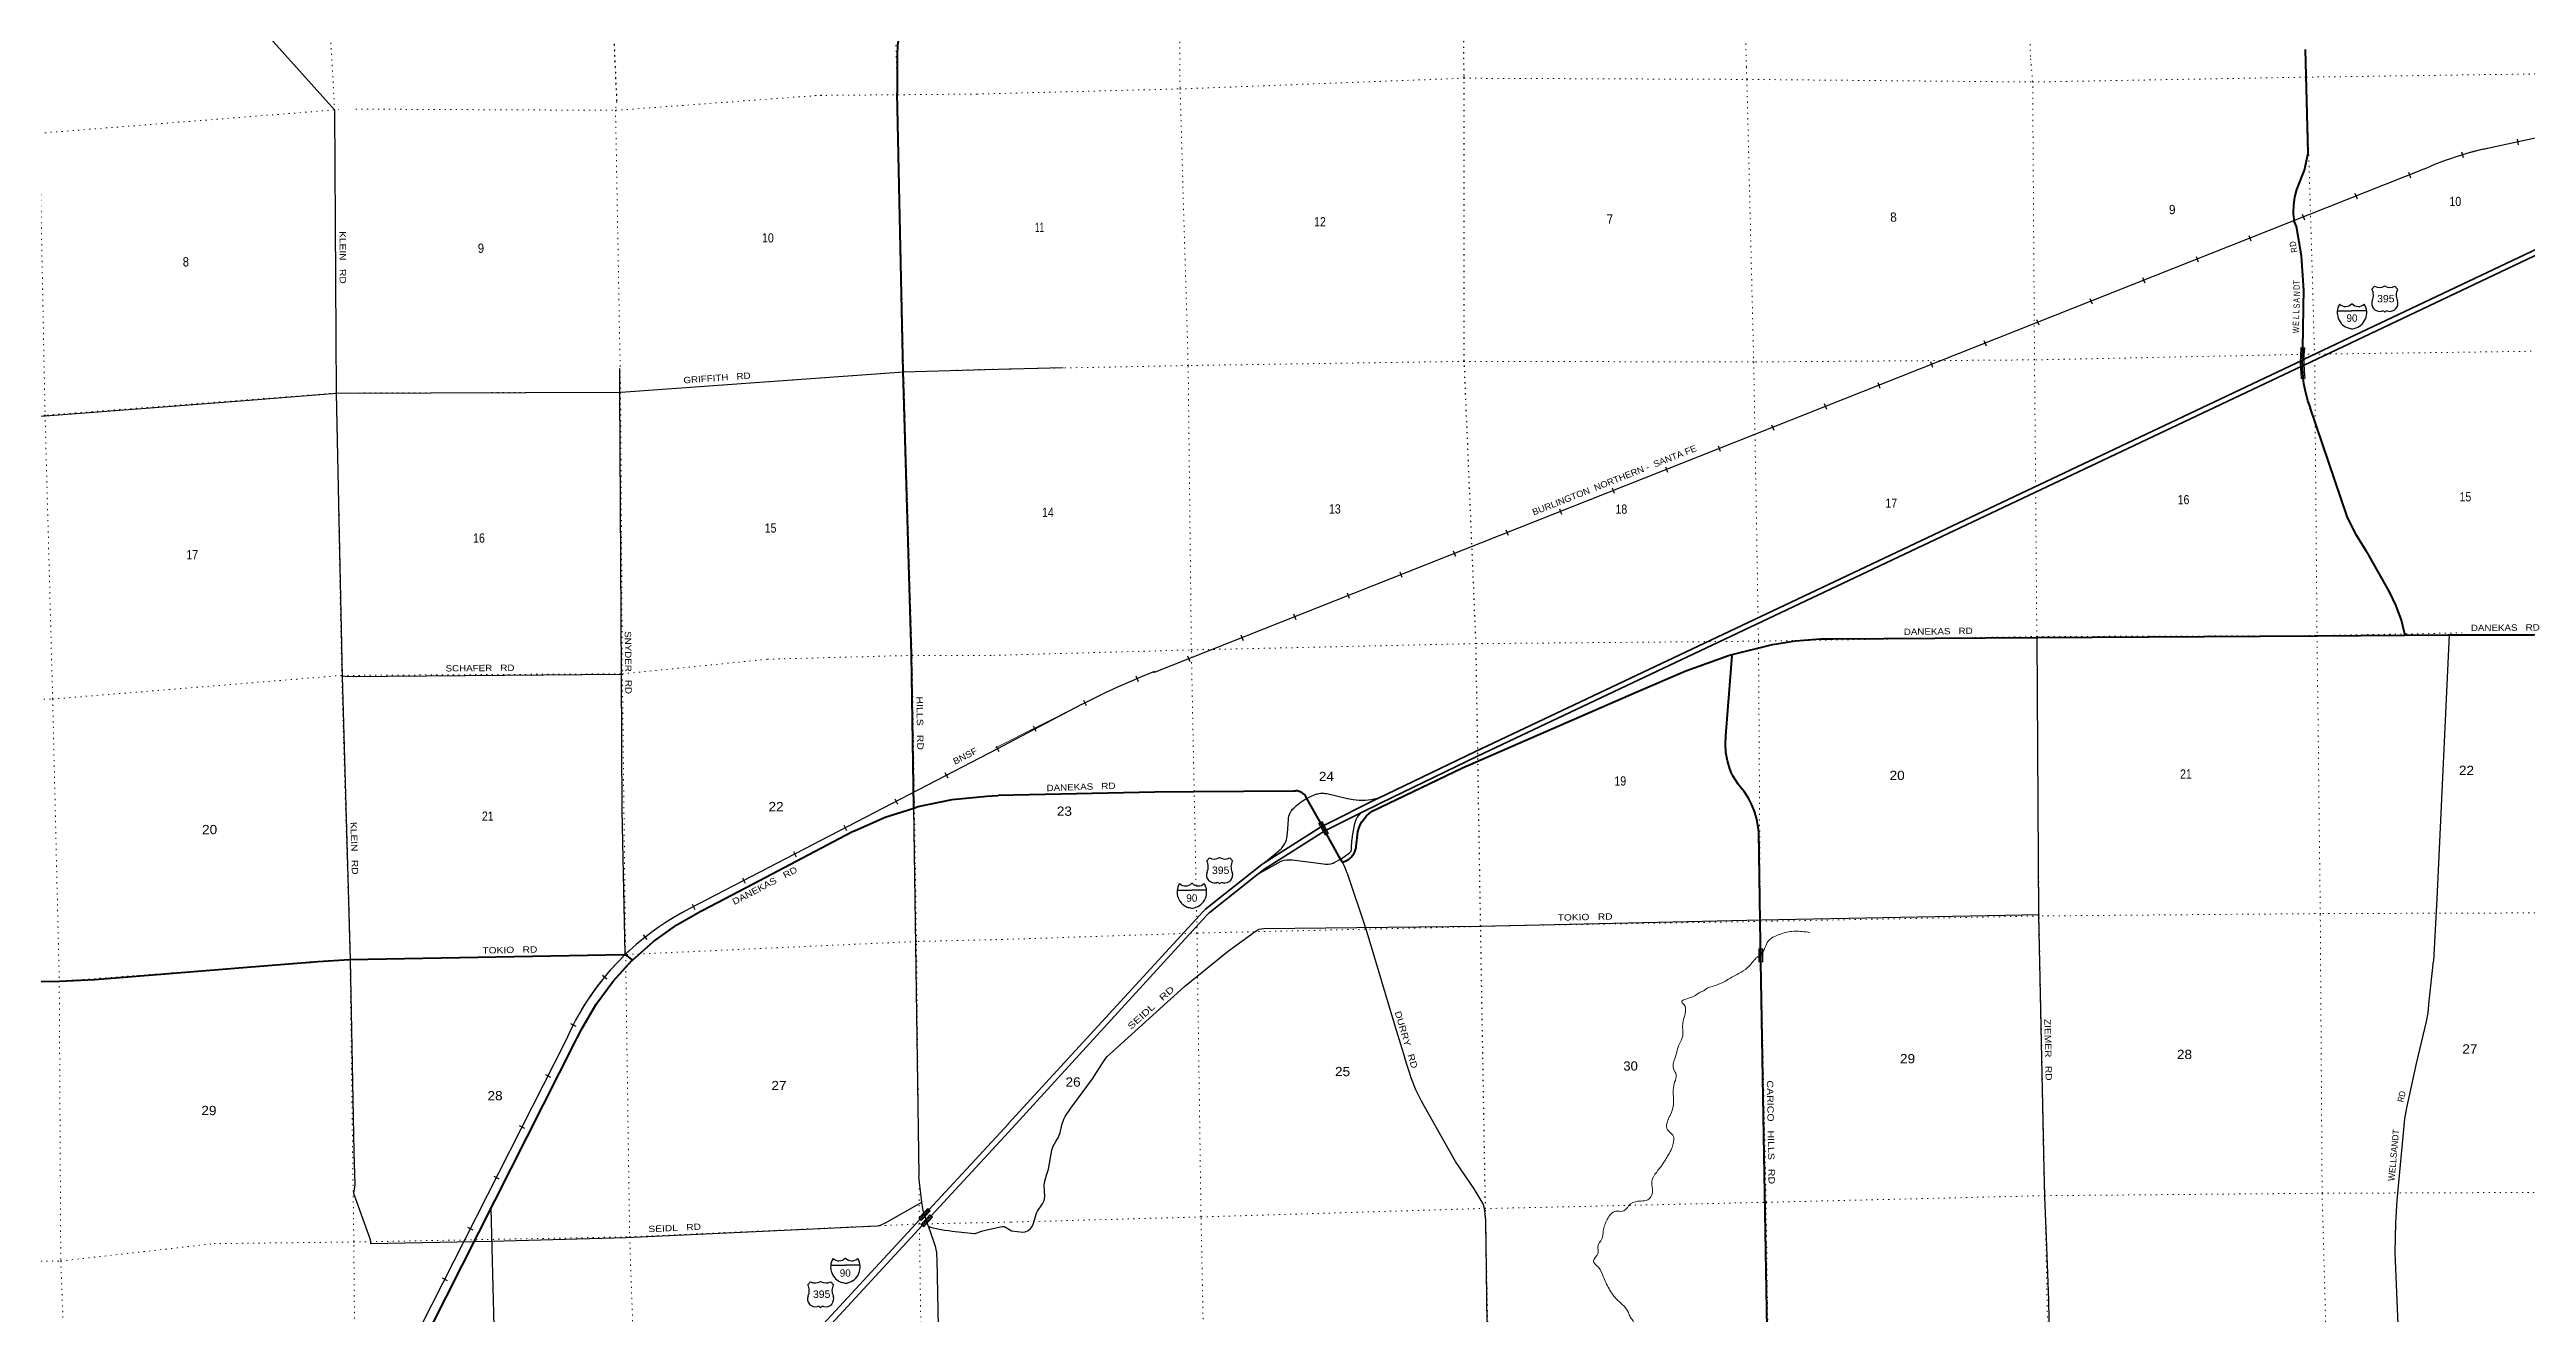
# Model space of a CAD drawing. Header units: feet. Extents: x 497223 to 751810, y -177792 to 12311.
# Drawn here: x 668877 to 715698, y -104425 to -80526 of the extents above; entities that cross this region are included whole.
import ezdxf
from ezdxf.enums import TextEntityAlignment as Align

# ---------------------------------------------------------------- set-up
doc = ezdxf.new("R2010")
doc.units = ezdxf.units.FT
doc.header["$LTSCALE"] = 70
doc.linetypes.add('DOTTED', pattern=[1.5, 0.3, -1.2])
for name, color, linetype, lineweight in [('15', 7, 'Continuous', 25), ('16', 7, 'Continuous', 25), ('18', 7, 'Continuous', 35), ('19', 7, 'Continuous', 25), ('26', 7, 'Continuous', 40), ('29', 7, 'Continuous', 25), ('34', 7, 'Continuous', 25), ('39', 7, 'Continuous', 13), ('55', 7, 'Continuous', 13), ('6', 7, 'DOTTED', 25), ('61', 7, 'Continuous', 13), ('7', 7, 'DOTTED', 13)]:
    doc.layers.add(name, color=color, linetype=linetype, lineweight=lineweight)
doc.layers.add('27', color=7, linetype='Continuous')
doc.layers.add('30', color=7, linetype='Continuous')

msp = doc.modelspace()

# ---------------------------------------------------------------- linework, layer by layer
at = {"layer": '15'}
for p, q in [((712123.83, -85466.12), (712400.24, -85466.12)), ((712396.54, -85334.65), (712399.44, -85331.74)), ((712402.61, -85334.12), (712399.18, -85331.74)), ((712400.24, -85811.7), (712336.35, -85793.74)), ((712399.71, -85811.96), (712463.34, -85793.22)), ((690194.77, -96422.14), (690471.18, -96422.14)), ((690467.48, -96290.67), (690470.38, -96287.76)), ((690473.55, -96290.14), (690470.12, -96287.76)), ((690471.18, -96767.72), (690407.29, -96749.76)), ((690470.65, -96767.98), (690534.28, -96749.24)), ((683918.28, -103380.19), (683921.18, -103377.28)), ((683924.35, -103379.66), (683920.92, -103377.28)), ((683645.57, -103511.66), (683921.98, -103511.66)), ((683921.98, -103857.24), (683858.09, -103839.28)), ((683921.45, -103857.5), (683985.08, -103838.76))]:
    msp.add_line(p, q, dxfattribs=at)
for points in [[(712675.6, -85466.12), (712399.71, -85466.12), (712400.24, -85466.12)], [(690746.54, -96422.14), (690470.65, -96422.14), (690471.18, -96422.14)], [(684197.34, -103511.66), (683921.45, -103511.66), (683921.98, -103511.66)]]:
    msp.add_lwpolyline(points, dxfattribs=at)
for centre, radius, start, end in [((712426.46, -85501.22), 306.13, 148.44442, 254.43365), ((712277.87, -85218.62), 165.66, 227.34195, 315.8113), ((712521.55, -85218.62), 165.66, 224.18711, 312.69303), ((712372.95, -85501.22), 306.13, 283.08093, 31.6248), ((690497.4, -96457.24), 306.13, 148.44433, 254.43387), ((690348.8, -96174.64), 165.66, 227.34344, 315.81239), ((690592.49, -96174.64), 165.66, 224.18712, 312.69308), ((690443.89, -96457.24), 306.13, 283.08103, 31.62473), ((683948.2, -103546.76), 306.13, 148.44429, 254.43398), ((683799.6, -103264.16), 165.66, 227.34344, 315.81237), ((684043.29, -103264.16), 165.66, 224.18855, 312.69422), ((683894.69, -103546.76), 306.13, 283.08083, 31.62487)]:
    msp.add_arc(centre, radius, start, end, dxfattribs=at)
at = {"layer": '16'}
for p, q in [((712776.97, -85059.58), (712828.28, -85000.82)), ((713020.04, -84994.85), (713019.76, -84995.05)), ((713212.13, -85000.73), (713263.52, -85059.58)), ((690752.2, -95867.5), (690803.51, -95808.74)), ((690995.27, -95802.77), (690994.99, -95802.97)), ((691187.36, -95808.65), (691238.75, -95867.5)), ((683210.01, -103882.94), (683261.32, -103824.18)), ((683453.08, -103818.21), (683452.8, -103818.41)), ((683645.17, -103824.09), (683696.56, -103882.94))]:
    msp.add_line(p, q, dxfattribs=at)
for centre, radius, start, end in [((712583.99, -85170.21), 222.05, 332.97043, 29.75871), ((712919.36, -84843.16), 182.07, 239.97227, 303.45418), ((713121.14, -84843.66), 181.52, 236.33975, 300.08743), ((713121.13, -84843.16), 182.07, 236.54582, 236.59441), ((713456.49, -85170.21), 222.05, 150.24129, 207.02957), ((712923.18, -85325.11), 151.42, 159.09177, 283.81923), ((713117.3, -85325.11), 151.42, 256.18077, 20.90823), ((690559.22, -95978.13), 222.05, 332.97043, 29.75871), ((690894.59, -95651.08), 182.07, 239.97227, 303.45418), ((691096.37, -95651.58), 181.52, 236.33975, 300.08743), ((691096.36, -95651.08), 182.07, 236.54582, 236.59441), ((691431.72, -95978.13), 222.05, 150.24129, 207.02957), ((690898.41, -96133.03), 151.42, 159.09177, 283.81923), ((691092.53, -96133.03), 151.42, 256.18077, 20.90823), ((683017.03, -103993.57), 222.05, 332.97043, 29.75871), ((683352.4, -103666.52), 182.07, 239.97227, 303.45418), ((683554.18, -103667.02), 181.52, 236.33975, 300.08743), ((683554.17, -103666.52), 182.07, 236.54582, 236.59441), ((683889.53, -103993.57), 222.05, 150.24129, 207.02957), ((683356.22, -104148.47), 151.42, 159.09177, 283.81923), ((683550.34, -104148.47), 151.42, 256.18077, 20.90823)]:
    msp.add_arc(centre, radius, start, end, dxfattribs=at)
for centre, major_axis, start_param, end_param in [((712978.52, -85523.93), (-19.56, 51.67), 4.95877769, 6.28318531), ((713061.97, -85523.93), (19.56, 51.67), 0, 1.32637542), ((690953.75, -96331.85), (-19.56, 51.67), 4.95877769, 6.28318531), ((691037.2, -96331.85), (19.56, 51.67), 0, 1.32637542), ((683411.56, -104347.29), (-19.56, 51.67), 4.95877769, 6.28318531), ((683495.01, -104347.29), (19.56, 51.67), 0, 1.32637542)]:
    msp.add_ellipse(centre, major_axis=major_axis, ratio=0.929097, start_param=start_param, end_param=end_param, dxfattribs=at)
at = {"layer": '18'}
msp.add_line((676087.65, -112818.05), (685455.7, -102671.51), dxfattribs=at)
for points in [[(711462.46, -86397.26), (711495.01, -86381.84), (717695.11, -83443.46)], [(711464.31, -86507.04), (711494.79, -86492.6), (717698.58, -83553.21)], [(693675.87, -94952.8), (693996.73, -94793.01), (694017.86, -94782.49), (694046.73, -94768.55), (695872.47, -93886.9), (705702.41, -89237.2), (711464.31, -86507.04)], [(693988.43, -94685.65), (695829.35, -93796.67), (705659.62, -89146.82), (711462.46, -86397.26)], [(692937.44, -95212.9), (693981.2, -94689.14), (693988.43, -94685.65)], [(692986.13, -95300.75), (693019.76, -95279.56), (693675.87, -94952.8)], [(691717.35, -96121.44), (691847.48, -96018.32), (692986.13, -95300.75)], [(691829.29, -95911.49), (692904.76, -95229.3), (692937.44, -95212.9)], [(686998.11, -100840.47), (690681.53, -96824.84), (690696.03, -96809.04), (690731.4, -96777.68), (690757.49, -96754.56), (691791.16, -95935.67), (691829.29, -95911.49)], [(687002.91, -100998.92), (690748.87, -96899.5), (690766.58, -96880.12), (690797.92, -96852.35), (690822.15, -96830.88), (691717.35, -96121.44)], [(675983, -112772.18), (685329.75, -102648.72), (685416.36, -102554.92), (687001.74, -100837.87)], [(685455.7, -102671.51), (685540.61, -102579.54), (687006.05, -100994.85)]]:
    msp.add_lwpolyline(points, dxfattribs=at)
at = {"layer": '19'}
for points in [[(691829.29, -95911.49), (692113.43, -95676.56), (692134.42, -95659.23), (692162.42, -95630.92), (692169.92, -95623.34), (692197.36, -95589.06), (692221.07, -95552.1), (692240.79, -95512.86), (692256.3, -95471.78), (692267.43, -95429.3), (692271.78, -95400.8), (692274.39, -95380.23), (692276.57, -95350.8), (692296.7, -95079.21), (692298.72, -95052), (692303.05, -95029.21), (692304.38, -95022.18), (692313.77, -94990.97), (692326.37, -94960.91), (692342.04, -94932.33), (692351.92, -94918.09), (692371.96, -94891.52), (692395.78, -94868.57), (692449.03, -94817.24), (692533.88, -94751.07), (692625.18, -94694.14), (692644.64, -94684.67)], [(693988.43, -94685.65), (693972.44, -94690.24), (693861.59, -94714.24), (693748.83, -94726.53), (693635.41, -94726.96), (693522.56, -94715.53), (693411.53, -94692.38), (693020.28, -94601.94), (692996.87, -94596.53), (692970.28, -94594.86), (692946.79, -94593.51), (692900.52, -94595.69), (692854.73, -94602.69), (692834.92, -94607.89), (692810.07, -94614.41), (692784.92, -94623.73), (692721.94, -94647.06), (692644.64, -94684.67)], [(693281.75, -95834.07), (693312.98, -95816.64), (693428.08, -95735.56), (693452.97, -95718.02), (693475.05, -95692.9), (693480.12, -95684), (693484.5, -95673.97), (693487.82, -95663.53), (693489.1, -95657.3), (693490.9, -95632.74), (693490.98, -95607.3), (693493.97, -95502.98), (693506.15, -95412.21), (693509.5, -95387.26), (693514.31, -95362.21), (693546.96, -95192.1), (693552.26, -95162.52), (693563.09, -95123.06), (693577.99, -95084.95), (693596.79, -95048.6), (693619.29, -95014.42), (693645.24, -94982.78), (693674.35, -94954.02), (693675.87, -94952.8)], [(691717.35, -96121.44), (692156.33, -95872.74), (692168.17, -95868.69), (692217.16, -95855.44), (692267.26, -95847.38), (692317.92, -95844.61), (692368.6, -95847.15), (692955.98, -95923.71), (692996.54, -95926.98), (693046.42, -95926.26), (693095.95, -95920.33), (693144.59, -95909.26), (693162.74, -95900.48), (693281.75, -95834.07)]]:
    msp.add_lwpolyline(points, dxfattribs=at)
at = {"layer": '26'}
msp.add_line((693281.75, -95834.07), (692986.13, -95300.75), dxfattribs=at)
for points in [[(686112.67, -71589.95), (686022.59, -71916.75), (685984, -72147.09), (685971.69, -72384.85), (686022.12, -77700.32), (686020.93, -77838.55), (686005.8, -77982.38), (685990.67, -78058.08), (685962.93, -78141.35), (685857.14, -78348.28), (685304.53, -79319.55), (685146.94, -79609.13), (685099.22, -79714.65), (685048.89, -79871.1), (684969.74, -80166.82), (684926.48, -80344.22), (684908.83, -80440.11), (684903.59, -80502.48), (684901.27, -80586.46), (684902.25, -81343.33)], [(711485, -85038.05), (711484.49, -84989.02), (711446.57, -84426.01), (711350, -83870.05), (711316, -83786.05), (711299.97, -83685.05), (711293.64, -83645.17), (711293.39, -83635.05), (711292.81, -83610.91), (711299.56, -83463.24), (711321.7, -83317.09), (711359, -83174.05), (711503, -82809.05), (711571, -82483.05), (711522.82, -80525.91)], [(685215.62, -94867.72), (685215.39, -94853.48), (685168.02, -91968.25), (685014.98, -86618.91), (684902.25, -81343.33)], [(711462.46, -86397.26), (711465.21, -86297.92), (711468.37, -86212.21), (711470.63, -86176.12), (711487, -85038.05)], [(711464.31, -86507.04), (711461.61, -86427.82), (711462.46, -86397.26)], [(711614, -87297.05), (711568.22, -87171.21), (711512.13, -86963.65), (711492.97, -86844.34), (711474.68, -86702.07), (711467.02, -86586.6), (711464.31, -86507.04)], [(713364, -91421.05), (713334.19, -91315.16), (713235.59, -91042.2), (713109, -90781.05), (712725.05, -90098.05), (712698.08, -90050.07), (712696.65, -90048.05), (712679.52, -90023.95), (712477.26, -89699.68), (712310, -89356.05), (711612, -87297.05)], [(713402.18, -91600.02), (714217, -91594.05), (715057, -91591.05), (715438, -91596.05), (715834, -91594.05), (716363, -91573.05), (716541, -91557.05), (717020.42, -91495.46), (717265, -91444.05), (717941.64, -91245.02)], [(700682.44, -91965.17), (701447.77, -91777.28), (701878, -91707.05), (702352.4, -91667.93), (702591, -91667.05)], [(702589, -91670.05), (706437, -91645.05), (711723, -91615.05), (713398, -91600.05), (713402.18, -91600.02)], [(713402.18, -91600.02), (713398.32, -91583.05), (713362, -91423.05)], [(693281.75, -95834.07), (693301.14, -95869.05), (693315.35, -95894.69), (693340, -95883.65), (693424, -95846.05), (693454.8, -95821.9), (693482.9, -95794.66), (693508.01, -95764.63), (693529.84, -95732.15), (693548.15, -95697.56), (693562.75, -95661.24), (693573.47, -95623.6), (693579, -95594.05), (693605, -95320.05), (693625.3, -95252.99), (693652.51, -95188.43), (693686.31, -95127.06), (693726.34, -95069.56), (693772.16, -95016.56), (693823.27, -94968.64), (693879.11, -94926.33), (693881, -94925.05), (695584, -94106.05), (696774, -93589.05), (698871, -92676.05), (699805, -92273.05), (700613.39, -91982.12), (700682.44, -91965.17)], [(701226.99, -97778), (701214, -97012.05), (701186, -95327.05), (701177.99, -95232.11), (701153.03, -95087.07), (701113.05, -94945.44), (701058.48, -94808.75), (700989.93, -94678.53), (700908.14, -94556.18), (700834.8, -94468.05), (700814.22, -94443.31), (700797.77, -94418.05), (700694.27, -94259.05), (700678.17, -94234.31), (700668.42, -94209.05), (700637.81, -94129.75), (700594.28, -93976.92), (700566.97, -93820.38), (700556.17, -93661.84), (700562, -93503.05), (700681.04, -91983.05), (700682.44, -91965.17)], [(692644.64, -94684.67), (692626, -94651.05), (692617.79, -94640.41), (692597.57, -94614.19), (692573.82, -94591.1), (692557.37, -94578.92), (692539.12, -94568.16), (692519.85, -94559.37), (692499.76, -94552.64), (692479.07, -94548.05), (692458.02, -94545.64), (692440.75, -94545.49), (692422.01, -94546.98), (692390.75, -94547.19), (690504, -94560.05), (689770, -94571.05), (686808.06, -94632.33)], [(679894.69, -97745.79), (680296.5, -97390.37), (680734.66, -97077.9), (681178.09, -96827.08), (681227.16, -96799.33), (681228.09, -96798.84), (682177.95, -96302.27), (684042.84, -95319.67), (684055.83, -95312.83), (684092.84, -95296.02), (684675.34, -95040.23), (685215.62, -94867.72)], [(685215.62, -94867.72), (685299.75, -94840.86), (685941.58, -94707.85), (686593.79, -94642.67), (686808.06, -94632.33)], [(692986.13, -95300.75), (692937.44, -95212.9), (692644.64, -94684.67)], [(666425.3, -98178.22), (669068.53, -98138.67), (669732.4, -98109.05), (672612.82, -97878.48), (673949.55, -97772.67), (674546.67, -97730.5), (679741, -97639.51), (679766.02, -97639.07), (679791, -97659.79), (679870, -97725.31), (679894.69, -97745.79)], [(671188.67, -113795.97), (673367.2, -110010.27), (673816.6, -109161.05), (674238.53, -108342.72), (678826.81, -99262.14), (678839.05, -99237.14), (678851.39, -99212.14), (678936.42, -99039.95), (679209.61, -98576.27), (679529.77, -98143.69), (679893.39, -97746.94), (679894.69, -97745.79)], [(701621.44, -118627.07), (701604.36, -118324.6), (701479, -112997.05), (701394, -107629.05), (701226.99, -97778)]]:
    msp.add_lwpolyline(points, dxfattribs=at)
at = {"layer": '29', "linetype": 'DOTTED'}
msp.add_line((679413.22, -77379.34), (679598, -81505.2), dxfattribs=at)
at = {"layer": '29'}
for p, q in [((686565.75, -86574.76), (688039.92, -86538.91)), ((685211, -94861.05), (685311, -101818.05)), ((677222, -102438.05), (677380, -108669.05))]:
    msp.add_line(p, q, dxfattribs=at)
for points in [[(668777.35, -77751.82), (668925.01, -77748.12), (670600.94, -77689.49), (670622.17, -77695.04), (670638.78, -77700.58), (670663.7, -77714.43), (670722.17, -77754.11), (670815.97, -77821.55), (670840.83, -77844.2), (674265.26, -81664.66)], [(674265.26, -81664.66), (674295, -87026.05), (674408, -92381.05), (674559, -97738.05), (674628, -101376.05), (674646, -101994.05), (674626, -102152.05), (674938, -103028.05), (674946, -103102.05), (677235, -103055.05), (679778, -102989.05), (684528, -102766.05)], [(655372.91, -87670.31), (658145, -87605.05), (663481, -87571.05), (666456, -87496.05), (668799, -87449.05), (670861, -87292.05), (672651, -87156.05), (674303, -87024.05), (679675, -87006.05), (685021, -86619.05), (686565.75, -86574.76)], [(679756, -97619.05), (679701, -94914.05), (679687, -92328.05), (679659, -87004.05), (679655, -86559.05)], [(706443, -91635.05), (706473, -96900.05), (706576, -101704.05), (706591, -102221.05), (706613, -102830.05), (706664, -104176.05), (706690, -105678.05), (706704, -106830.05), (706706, -107543.05)], [(714234.9, -91591.05), (714005, -96585.05), (713944, -97766.05)], [(674403, -92371.05), (674527, -92382.05), (679695, -92338.05)], [(693409, -96099.05), (693369.69, -95998.69), (693315.35, -95894.69)], [(693409, -96099.05), (693757, -97155.05), (694333, -99070.05), (694498, -99595.05)], [(691830, -97147.05), (695925, -97103.05), (701237, -96983.05), (706496, -96879.05)], [(688927, -99513.05), (690333, -98243.05), (691164, -97569.05), (691668.41, -97202.88)], [(691668.41, -97202.88), (691718.52, -97168.48), (691743.66, -97155.91), (691779.28, -97149.62), (691830, -97147.05)], [(713260.71, -107437.61), (713335.71, -106390.7), (713337.81, -106153.79), (713218.36, -103271.05), (713226.75, -102709.17), (713251.89, -102281.49), (713396.5, -100744.71), (713436.3, -100537.16), (713620.71, -99698.55), (713809.31, -98906.03), (713838.65, -98742.53), (713859.61, -98520.27), (713944, -97766.05)], [(688594.38, -99985.92), (688670.86, -99871.67), (688781.91, -99691.39), (688842.67, -99599.15), (688872.01, -99563.51), (688927, -99513.05)], [(696023, -102628.05), (696008.78, -102479.45), (695996.21, -102414.47), (695974.21, -102350.53), (695806.58, -102065.43), (695454.56, -101553.93), (694809.19, -100413.53), (694706.52, -100193.42), (694624.8, -99985.88), (694498, -99595.05)], [(687058.29, -102862.32), (687274.31, -102887.2), (687318.31, -102880.9), (687379.08, -102853.66), (687423.07, -102820.11), (687454.51, -102782.39), (687473.36, -102736.26), (687532.03, -102530.82), (687555.09, -102488.91), (687647.28, -102354.74), (687678.7, -102289.74), (687687.09, -102256.2), (687689.19, -102208), (687676.61, -102010.93), (687685, -101948.06), (687722.71, -101809.7), (687760.43, -101696.5), (687823.29, -101335.94), (687848.43, -101264.65), (687898.72, -101172.43), (687946.91, -101088.56), (687963.67, -101050.82), (687978.35, -101008.92), (688011.87, -100857.98), (688047.5, -100753.16), (688074.73, -100698.66), (688183.69, -100543.54), (688594.38, -99985.92)], [(685365.26, -102322.13), (685321.05, -101947.25), (685311, -101818.05)], [(684528, -102766.05), (684561.1, -102762.31), (684599, -102749.67), (684678.99, -102709.65), (685365.26, -102322.13)], [(685416.36, -102554.92), (685399.46, -102504.84), (685384.21, -102444.28), (685365.26, -102322.13)], [(685488.38, -102768.35), (685455.7, -102671.51), (685416.36, -102554.92)], [(685488.38, -102768.35), (685507.37, -102781.27), (685529.47, -102790.75), (685574.2, -102802.86), (685795.24, -102847.09), (685873.66, -102859.2), (685940.5, -102866.04), (686357.31, -102910.27), (686376.79, -102911.85), (686392.58, -102907.64), (686430.99, -102893.42), (686474.68, -102872.89), (686494.15, -102866.04), (686595.19, -102844.98), (686885.7, -102781.8), (686908.87, -102779.69), (686925.7, -102781.8), (686946.23, -102790.74), (686959.38, -102798.65), (687058.29, -102862.32)], [(685488.38, -102768.35), (685593.15, -103075.6), (685616.31, -103152.47), (685632.1, -103216.71), (685640.52, -103270.41), (685645.78, -103320.96), (685650, -103397.05)], [(696023, -102628.05), (696049, -104627.05), (696054, -105895.05)], [(685650, -103397.05), (685735, -107897.05), (685736, -107941.05), (685626, -108059.05)]]:
    msp.add_lwpolyline(points, dxfattribs=at)
at = {"layer": '34'}
for p, q in [((715519.61, -82220.82), (715543.09, -82328.91)), ((713465.71, -82846.44), (713506.49, -82949.26)), ((714471.71, -82462.68), (714502.77, -82568.84)), ((712455.44, -83244.32), (712496.22, -83347.14)), ((711459.73, -83642.05), (711500.51, -83744.87)), ((710449.46, -84039.94), (710490.24, -84142.76)), ((709453.74, -84437.67), (709494.52, -84540.49)), ((708443.48, -84835.55), (708484.26, -84938.37)), ((706437.5, -85631.17), (706478.28, -85733.99)), ((707447.76, -85233.28), (707488.54, -85336.1)), ((705441.78, -86028.9), (705482.56, -86131.72)), ((704431.52, -86426.78), (704472.3, -86529.6)), ((703435.81, -86824.5), (703476.56, -86927.33)), ((702425.44, -87222.12), (702466.2, -87324.95)), ((700419.25, -88017.21), (700460.01, -88120.04)), ((701429.62, -87619.59), (701470.38, -87722.42)), ((699423.43, -88414.69), (699464.19, -88517.51)), ((698413.07, -88812.31), (698453.82, -88915.14)), ((697417.25, -89209.78), (697458, -89312.61)), ((696406.88, -89607.4), (696447.63, -89710.23)), ((695411.06, -90004.87), (695451.81, -90107.7)), ((693404.87, -90799.96), (693445.62, -90902.79)), ((694400.69, -90402.49), (694441.44, -90505.32)), ((692394.5, -91197.58), (692435.25, -91300.41)), ((691398.68, -91595.05), (691439.43, -91697.88)), ((690388.31, -91992.68), (690429.06, -92095.5)), ((689413.66, -92370.66), (689456.94, -92472.45)), ((688424.95, -92827.66), (688474.98, -92926.31)), ((687469.17, -93313.05), (687519.08, -93411.76)), ((686768.35, -93700.09), (686819.36, -93798.23)), ((685803.74, -94198.57), (685854.76, -94296.71)), ((684853.59, -94695.42), (684904.61, -94793.56)), ((683888.99, -95193.9), (683940.01, -95292.04)), ((682938.84, -95690.75), (682989.86, -95788.89)), ((681974.24, -96189.23), (682025.25, -96287.37)), ((681024.09, -96686.08), (681075.1, -96784.22)), ((680097.6, -97267.7), (680165.72, -97354.85)), ((679327.12, -98027.12), (679412.11, -98097.92)), ((678723.64, -98942.48), (678822.63, -98991.81)), ((678250.38, -99903.98), (678349.01, -99954.03)), ((677756.74, -100871.07), (677855.37, -100921.12)), ((677273.9, -101828.41), (677372.54, -101878.46)), ((676780.26, -102795.5), (676878.9, -102845.55)), ((676297.42, -103752.85), (676396.06, -103802.9))]:
    msp.add_line(p, q, dxfattribs=at)
at = {"layer": '34', "lineweight": 13}
for p, q in [((688385.5, -92909.66), (686759.66, -93731.76)), ((686794, -93747.05), (680967, -96776.05)), ((678630, -99274.05), (673563, -109260.05))]:
    msp.add_line(p, q, dxfattribs=at)
at = {"layer": '34'}
for points in [[(717238.85, -81903.32), (714875.11, -82416.67), (714880.74, -82412.53), (714780.93, -82436.24), (714677.01, -82463.48), (714573.51, -82492.51), (714469.69, -82522.89), (714367.02, -82555.53), (714265.37, -82589.84), (714163.4, -82625.49), (714062.59, -82663.4), (713962.79, -82702.97), (713862.82, -82744.5), (713764.34, -82787.6), (713763.35, -82787.8), (713761.44, -82787.89), (703492.4, -86860.81), (689757.56, -92304.2), (689762.86, -92287.84), (689528.41, -92381.2), (689295.29, -92480.31), (689063.75, -92583.49), (688831.92, -92689.91), (688603.56, -92801.21), (688387.79, -92910.66), (688385.78, -92910.75), (686784.95, -93753.38)], [(686794.5, -93748.03), (680967.5, -96777.03), (680909, -96807.21), (680832.1, -96848.66), (680755.53, -96891.89), (680679.69, -96935.99), (680604.37, -96981.4), (680530.51, -97028.54), (680456.72, -97076.79), (680384.1, -97126.11), (680312.49, -97176.94), (680242.06, -97228.83), (680172.16, -97282.04), (680102.98, -97336.11), (680035.26, -97391.9), (679968.26, -97448.55), (679902.26, -97506.72), (679836.98, -97565.73), (679773.36, -97626.02), (679710.45, -97687.16), (679648.73, -97749.35), (679588.02, -97813.07), (679528.68, -97877.39), (679469.87, -97943.02), (679412.91, -98009.45), (679356.48, -98077.19), (679301.9, -98145.72), (679248.04, -98215.13), (679195.57, -98285.13), (679144.09, -98356.64), (679094.46, -98428.94), (679045.75, -98501.65), (678998.04, -98575.87), (678951.9, -98650.23), (678906.97, -98725.64), (678863.68, -98802.31), (678821.5, -98878.92), (678780.52, -98956.58), (678741.2, -99035.49), (678702.99, -99114.35), (678666.18, -99193.79), (678630.99, -99274.52), (673564.1, -109260.32)]]:
    msp.add_lwpolyline(points, dxfattribs=at)
at = {"layer": '34', "lineweight": 13}
for points in [[(717644.18, -81831.76), (717238.64, -81902.24), (714879.93, -82414.49)], [(713761.21, -82786.79), (703492, -86859.78), (689759.33, -92302.31)]]:
    msp.add_lwpolyline(points, dxfattribs=at)
for centre, radius, start, end in [((716278.27, -88423.72), 6172.64, 103.03774, 114.04486), ((695071.71, -105837.73), 14553.9, 111.38604, 117.34014), ((683253.83, -101257.67), 5031.36, 117.03374, 156.78062)]:
    msp.add_arc(centre, radius, start, end, dxfattribs=at)
at = {"layer": '39'}
for points in [[(702154.13, -97222.11), (702008.27, -97202.42), (701750.79, -97207.86), (701528.47, -97278.23), (701389.18, -97359), (701317.75, -97470.99), (701270.8, -97589.96), (701186.93, -97669.93)], [(701186.93, -97669.93), (701162.38, -97685.47), (701003.17, -97859.81), (700855.11, -97969.18), (700654.89, -98082.89), (700345.43, -98229.69), (700187.14, -98291.15), (700146.31, -98323.2), (700116.63, -98334.6), (699975.42, -98417.47), (699856.68, -98463.06), (699729.35, -98541.28), (699771.46, -98581.72), (699799.95, -98721.5), (699748.24, -98957.54), (699748.42, -99050.23), (699741.65, -99211.73), (699670.04, -99364.03), (699639.07, -99480.27), (699600.34, -99602.89), (699575.12, -99801.49), (699626.36, -99910.03), (699596.67, -100054.42), (699567.89, -100263.24), (699573.27, -100337.56), (699544.95, -100600.77), (699452.14, -100818.5), (699462.37, -100955.06), (699561.37, -101051.4), (699563.74, -101236.67), (699529.85, -101332.89), (699462.71, -101450.73), (699351.82, -101624.94), (699256.83, -101750.08), (699162.56, -101935.63), (699175.88, -102140.57), (699089.47, -102277.41), (698955.57, -102299.5), (698764.77, -102354.36), (698613.96, -102492.06), (698485.09, -102491.77), (698322.96, -102646.09), (698248.33, -102865.03), (698218.91, -103015.45), (698146.75, -103155.69), (698148.66, -103286.57), (698060.6, -103431.55), (698154.68, -103552.28), (698247.01, -103723.47), (698356.33, -103958.38), (698516.99, -104170.84), (698723.13, -104409.49), (698757.01, -104490.59), (698806.33, -104556.9), (698808.97, -104748.21), (698759.37, -104897.52), (698849.78, -105070.8), (698951.62, -105185.14), (698882.92, -105534.79), (698854.69, -105667.02), (698936.07, -105818.55), (698945.74, -105943.04), (698831.56, -106177.85), (698824.7, -106381.67), (698820.22, -106549.11), (698805.5, -106890.3), (698812.53, -106912.15), (698792.52, -107092.38), (698587.56, -107190.18), (698511.02, -107100.91), (698390.73, -107023.66), (698297.39, -106874.68), (698150.07, -106867.15), (698020, -106840.71), (697862.81, -106793.32), (697685.62, -106881.82), (697615.55, -107156.97), (697540.1, -107313.48), (697410.03, -107420.03), (697335.13, -107544.27), (697374.8, -107750.9)]]:
    msp.add_spline(points, degree=3, dxfattribs=at)
at = {"layer": '55'}
for p, q in [((711431.58, -86163), (711507.17, -86168.43)), ((711439.19, -86171.56), (711498.73, -86175.84)), ((711515.88, -86739.61), (711441.65, -86751.61))]:
    msp.add_line(p, q, dxfattribs=at)
for points in [[(711431.58, -86163), (711424.69, -86310.19), (711421.78, -86452.36), (711431.48, -86641.61), (711441.65, -86751.61)], [(711448.83, -86742.34), (711439.46, -86641.04), (711429.78, -86452.24), (711432.69, -86310.46), (711439.19, -86171.56)], [(711498.73, -86175.84), (711491.38, -86303.31), (711489.44, -86443.97), (711495.27, -86612.95), (711507.18, -86732.91), (711448.83, -86742.34)], [(711507.17, -86168.43), (711499.38, -86303.6), (711497.44, -86443.89), (711503.26, -86612.42), (711515.88, -86739.61)]]:
    msp.add_lwpolyline(points, dxfattribs=at)
for points in [[(692932.87, -95125.5), (693054.74, -95343.78), (692989.26, -95380.34), (692867.38, -95162.06)], [(692878.26, -95165.14), (692929.78, -95136.38), (693043.85, -95340.69), (692992.34, -95369.45)], [(685307.34, -102625.71), (685477.1, -102442.19), (685524.81, -102486.32), (685355.05, -102669.85)], [(685513.5, -102486.76), (685477.54, -102453.49), (685318.64, -102625.26), (685354.6, -102658.53)], [(685519.96, -102557.21), (685567.73, -102601.29), (685398.19, -102785.02), (685350.42, -102740.94)], [(685361.71, -102740.48), (685520.41, -102568.5), (685556.43, -102601.74), (685397.73, -102773.72)]]:
    msp.add_lwpolyline(points, close=True, dxfattribs=at)
at = {"layer": '6'}
for p, q in [((695616.28, -81019.46), (695569.46, -76859.91)), ((695616.31, -81068.95), (695618.33, -81017.09))]:
    msp.add_line(p, q, dxfattribs=at)
msp.add_lwpolyline([(696758.35, -126824.87), (696702.31, -123857.18), (696535.29, -118446.33), (696350.92, -113096.69), (696125.99, -107740.8), (696020.62, -102446.08), (695929.13, -97102.38), (695842.12, -91768.55), (695619.26, -86413.63), (695616.28, -81019.46)], dxfattribs=at)
at = {"layer": '61'}
for p, q in [((701264.8, -97777.46), (701189.81, -97778.54)), ((701261.19, -97527.48), (701264.8, -97777.46))]:
    msp.add_line(p, q, dxfattribs=at)
msp.add_lwpolyline([(701189.81, -97778.54), (701186.2, -97528.57), (701261.19, -97527.48)], dxfattribs=at)
msp.add_lwpolyline([(701197.68, -97770.42), (701194.31, -97536.44), (701253.31, -97535.59), (701256.68, -97769.57)], close=True, dxfattribs=at)
at = {"layer": '7'}
for p, q in [((700951.73, -80855.15), (700844.46, -76702.65)), ((706174.59, -76543.75), (706324.75, -80688.43)), ((684785.29, -77189.63), (684902.25, -81343.33)), ((690225.75, -77020.11), (690245.84, -81183.58)), ((674040.26, -77567.37), (674265.26, -81664.66)), ((679598, -81505.2), (679413.22, -77379.34)), ((686408.35, -81367.98), (683255.21, -81395.29)), ((690248.64, -81279.72), (690245.65, -81270.82)), ((711739.62, -91608.04), (714483.37, -91554.97)), ((690549.7, -96332.88), (690461.56, -91885.32)), ((690567.7, -97241.38), (690557.92, -96747.96)), ((701214.7, -97012.26), (701226.99, -97778)), ((685319.59, -102608.4), (685264.71, -97391.6)), ((701230.6, -97779.02), (701324.82, -102322.89)), ((685320.9, -102733.13), (685319.91, -102638.91)), ((685320.9, -102733.13), (685353.18, -102732.45)), ((685447.47, -102730.48), (687050.66, -102696.92))]:
    msp.add_line(p, q, dxfattribs=at)
for points in [[(711515.83, -80526.13), (711540.29, -81048.31), (711693.43, -86286.5), (711739.62, -91608.04), (711801.23, -96880.04), (711835.55, -102152.24), (711981.55, -107459.73), (712093.97, -112638.81), (712249.4, -117927.27), (712376.57, -121572.76)], [(686410.11, -81367.74), (690245.65, -81270.82), (695616.31, -81068.95), (700961.34, -81091.03), (706363.75, -81140.19), (711540.29, -81048.31), (716872.65, -80973.65), (717615.7, -80957.29)], [(700951.73, -80855.15), (700961.34, -81091.03), (701091.01, -86433.03), (701182.04, -91722.35), (701214.7, -97012.26)], [(707127.25, -123566.01), (706960.96, -118215.57), (706786.91, -112827.19), (706708.05, -107544.81), (706594.89, -102206.68), (706483.31, -96908.2), (706443.34, -91634.74), (706398.79, -86393.72), (706363.75, -81140.19), (706324.75, -80688.43)], [(674668.05, -81652.44), (679581.42, -81675.24), (683495.36, -81388.06)], [(685264.71, -97391.6), (685182.76, -91982.13), (685023.5, -86624.86), (684902.25, -81343.33)], [(690461.56, -91885.32), (690400.44, -86500.88), (690245.84, -81183.58)], [(655230.53, -82332.9), (658081.06, -82245.88), (663372.71, -82226.57), (668686.67, -82108.16), (674348.08, -81661.93)], [(668655, -81830.52), (668686.67, -82108.16), (668792.76, -87430.38), (668936.37, -92807.09), (669060.69, -98133.99), (669089.7, -103432.73), (669288.35, -108588.9), (669433.86, -113864.4), (669572.66, -119208.03), (669738.17, -124659.91)], [(675235.83, -127477.09), (675112.37, -124457.79), (674985.45, -119105.82), (674811.2, -113710.6), (674671.08, -108406.75), (674629.19, -103064.53), (674557.25, -97738.42), (674399.63, -92379.34), (674299.29, -87030.54), (674265.26, -81664.66)], [(679598, -81505.2), (679576.41, -81673.05), (679671.64, -87007.91), (679705.22, -92329.8), (679766.7, -97638.95), (679842.93, -102975.97), (680025.86, -108235.33), (680166.08, -113543.21), (680393.82, -118900.89), (680527.42, -124279.99), (680618.97, -127316.33)], [(686566.07, -86573.35), (685023.5, -86624.86), (679671.64, -87007.91), (674299.08, -87021.54), (668793.35, -87440.1), (663475.39, -87575.08), (658149.43, -87591.15), (655369.7, -87669.25)], [(717781.8, -86205.17), (711693.43, -86286.5), (706398.79, -86393.72), (701091.01, -86433.03), (695619.66, -86422.63), (690400.44, -86500.88), (686565.75, -86574.76)], [(686724.34, -91981.03), (690463.24, -91878.1), (695841.72, -91759.55), (701181.64, -91713.35), (706442.94, -91625.74), (711739.62, -91608.04)], [(655524.46, -93010.39), (658223.5, -92922.18), (663624.86, -92857.97), (668936.37, -92807.09), (674403.55, -92360.87), (679705.22, -92329.8), (682449.67, -92054.02), (685182.76, -91982.13), (686724.34, -91981.03)], [(718118.43, -96820.52), (717117.8, -96846.89), (711813.02, -96863.89), (706483.31, -96908.2), (701214.7, -97012.26), (695930.89, -97101.29)], [(686889.9, -97353.37), (685264.71, -97391.6), (679766.7, -97638.95), (674557.25, -97738.42), (669060.9, -98142.99), (663630.69, -98198.66), (658346.49, -98278.27), (655678.03, -98355.14)], [(695948.73, -97108.43), (690567.3, -97232.38), (686889.9, -97353.37)], [(691383.35, -126989.06), (691318.23, -123985.1), (691089.92, -118599.14), (690937.88, -113252.1), (690748.69, -107890.01), (690643.75, -102599.87), (690567.7, -97241.38)], [(696020.22, -102437.08), (690643.75, -102599.87), (687053.66, -102697.3)], [(696009.4, -102442.16), (701324.82, -102322.89), (706594.49, -102197.68), (711835.55, -102152.24), (717136.12, -102131.39), (718286.4, -102103.15)], [(701324.82, -102322.89), (701397.79, -107618.48), (701490.9, -112992.91), (701604.03, -118325.58)], [(655835.24, -103684.89), (658464.63, -103599.27), (663780.26, -103485.58), (669089.7, -103432.73), (671990.01, -103104.92), (674629.4, -103073.53), (679842.93, -102975.97), (685320.9, -102733.13)], [(685999.73, -127152.61), (685910.92, -124131.02), (685746.92, -118743.63), (685566.61, -113375.61), (685392.91, -108071.69), (685320.9, -102733.13)]]:
    msp.add_lwpolyline(points, dxfattribs=at)

# ---------------------------------------------------------------- texts
at = {"layer": '15'}
for p in [(712296, -85673.87), (690365.53, -96639.96), (683814.15, -103730)]:
    msp.add_text('90', height=140, dxfattribs=at).set_placement(p)
at = {"layer": '16', "width": 1.05}
for p in [(713039.84, -85306.62), (691015.08, -96114.54), (683472.89, -104129.98)]:
    msp.add_text('395', height=140, dxfattribs=at).set_placement(p, align=Align.CENTER)
at = {"layer": '27'}
for s, rotation, width, p in [('D', 100.288, 0.85, (711350.05, -84243.5)), ('R', 98.785, 0.8, (711370.41, -84355.75)), ('D', 90.22, 0.65, (711412.78, -85068.47)), ('T', 90.631, 0.85, (711414.25, -84970.52)), ('N', 89.369, 0.65, (711415.73, -85191.63)), ('E', 86.858, 0.75, (711398.15, -85754.69)), ('L', 87.409, 0.8, (711398.77, -85625.93)), ('L', 87.675, 0.8, (711400.64, -85522.34)), ('S', 88.011, 0.75, (711413.11, -85423.28)), ('A', 89.181, 0.75, (711413.67, -85313.96)), ('W', 85.905, 0.65, (711395.53, -85893.41)), ('DANEKAS   RD', 0.954, 1.15, (703928.96, -91597.59)), ('DANEKAS   RD', 0.42, 1.15, (714647.69, -91522.1)), ('HILLS   RD', 270.868, 1.25, (685264.51, -92757.35)), ('DANEKAS   RD', 2.036, 1.15, (687726.31, -94550.41)), ('DANEKAS   RD', 27.6, 1.2, (681822.22, -96702.63)), ('TOKIO   RD', 1.094, 1.2, (677061.67, -97620.59)), ('CARICO   HILLS   RD', 270.971, 1.25, (701338.8, -100018.59))]:
    msp.add_text(s, height=120, rotation=rotation, dxfattribs=dict(at, width=width)).set_placement(p)
at = {"layer": '30'}
for s, rotation, width, p in [('KLEIN   RD', 270.318, 1.2, (674357.99, -83959.22)), ('GRIFFITH   RD', 4.14, 1.15, (680864.72, -86839.72)), ('SNYDER   RD', 270.6, 1.15, (679750.23, -91523.45)), ('SCHAFER   RD', 0.488, 1.15, (676363.99, -92286.41)), ('KLEIN   RD', 271.615, 1.2, (674565.62, -95133.76)), ('TOKIO   RD', 1.294, 1.2, (697386.82, -97000.01)), ('SEIDL   RD', 42.091, 1.35, (689320.58, -99063.21)), ('DURRY   RD', 286.74, 1.2, (694303.34, -98728.42)), ('ZIEMER   RD', 271.228, 1.2, (706584.98, -98857.06)), ('RD', 77.598, 0.9, (713373.28, -100437.95)), ('SEIDL   RD', 2.688, 1.2, (680200.72, -102889.12))]:
    msp.add_text(s, height=120, rotation=rotation, dxfattribs=dict(at, width=width)).set_placement(p)
msp.add_text('WELLSANDT', height=120, rotation=84.624, dxfattribs=at).set_placement((713201.78, -101925.99))
at = {"layer": '34'}
for s, rotation, width, p in [('BURLINGTON  NORTHERN -  SANTA FE', 21.619, 1.1, (696933.73, -89336.73)), ('BNSF', 27.466, 1.15, (685993.99, -94051.45))]:
    msp.add_text(s, height=120, rotation=rotation, dxfattribs=dict(at, width=width)).set_placement(p)
at = {"layer": '7'}
for s, width, p in [('10', 0.85, (714243.24, -83485.39)), ('11', 0.65, (687506.08, -83975.61)), ('12', 0.85, (692781.37, -83870.11)), ('10', 0.85, (682345.92, -84174.54)), ('16', 0.85, (709105.77, -89123.39)), ('15', 0.85, (714434.16, -89070.12)), ('14', 0.85, (687638.88, -89365.16)), ('13', 0.85, (693062.87, -89299.48)), ('18', 0.85, (698478.85, -89303.66)), ('17', 0.85, (703581.48, -89190.34)), ('16', 0.85, (676884.17, -89849.58)), ('15', 0.85, (682395.86, -89660.24)), ('17', 0.85, (671464.17, -90166.18)), ('22', 1.1, (714420.88, -94244.29)), ('24', 1.1, (692870.87, -94358.43)), ('19', 0.85, (698457.98, -94443.39)), ('20', 1.1, (703658.93, -94338.8)), ('21', 0.85, (709150.4, -94311.91)), ('21', 0.85, (677050.96, -95108.93)), ('22', 1.1, (682468.16, -94927.6)), ('23', 1.1, (687917.88, -95015.14)), ('20', 1.1, (671760.05, -95362.54)), ('30', 1.05, (698627.17, -99832.68)), ('29', 1.1, (703856.17, -99694.72)), ('28', 1.1, (709091.12, -99614.13)), ('27', 1.1, (714486.18, -99510.01)), ('27', 1.1, (682522.33, -100202.28)), ('26', 1.1, (688082.14, -100134.87)), ('25', 1.1, (693175.95, -99937.94)), ('29', 1.1, (671746.59, -100674.71)), ('28', 1.1, (677155.97, -100393.54))]:
    msp.add_text(s, height=175, dxfattribs=dict(at, width=width)).set_placement(p)
for s, rotation, width, p in [('7', 2.554, 0.95, (698316.3, -83820.11)), ('8', 2.554, 0.95, (703674.99, -83784.46)), ('9', 2.554, 0.95, (708944.82, -83641.95)), ('9', 1.338, 0.9, (676975.99, -84370.93)), ('8', 1.338, 0.9, (671397.67, -84629.72))]:
    msp.add_text(s, height=175, rotation=rotation, dxfattribs=dict(at, width=width)).set_placement(p)

doc.saveas('drawing.dxf')
